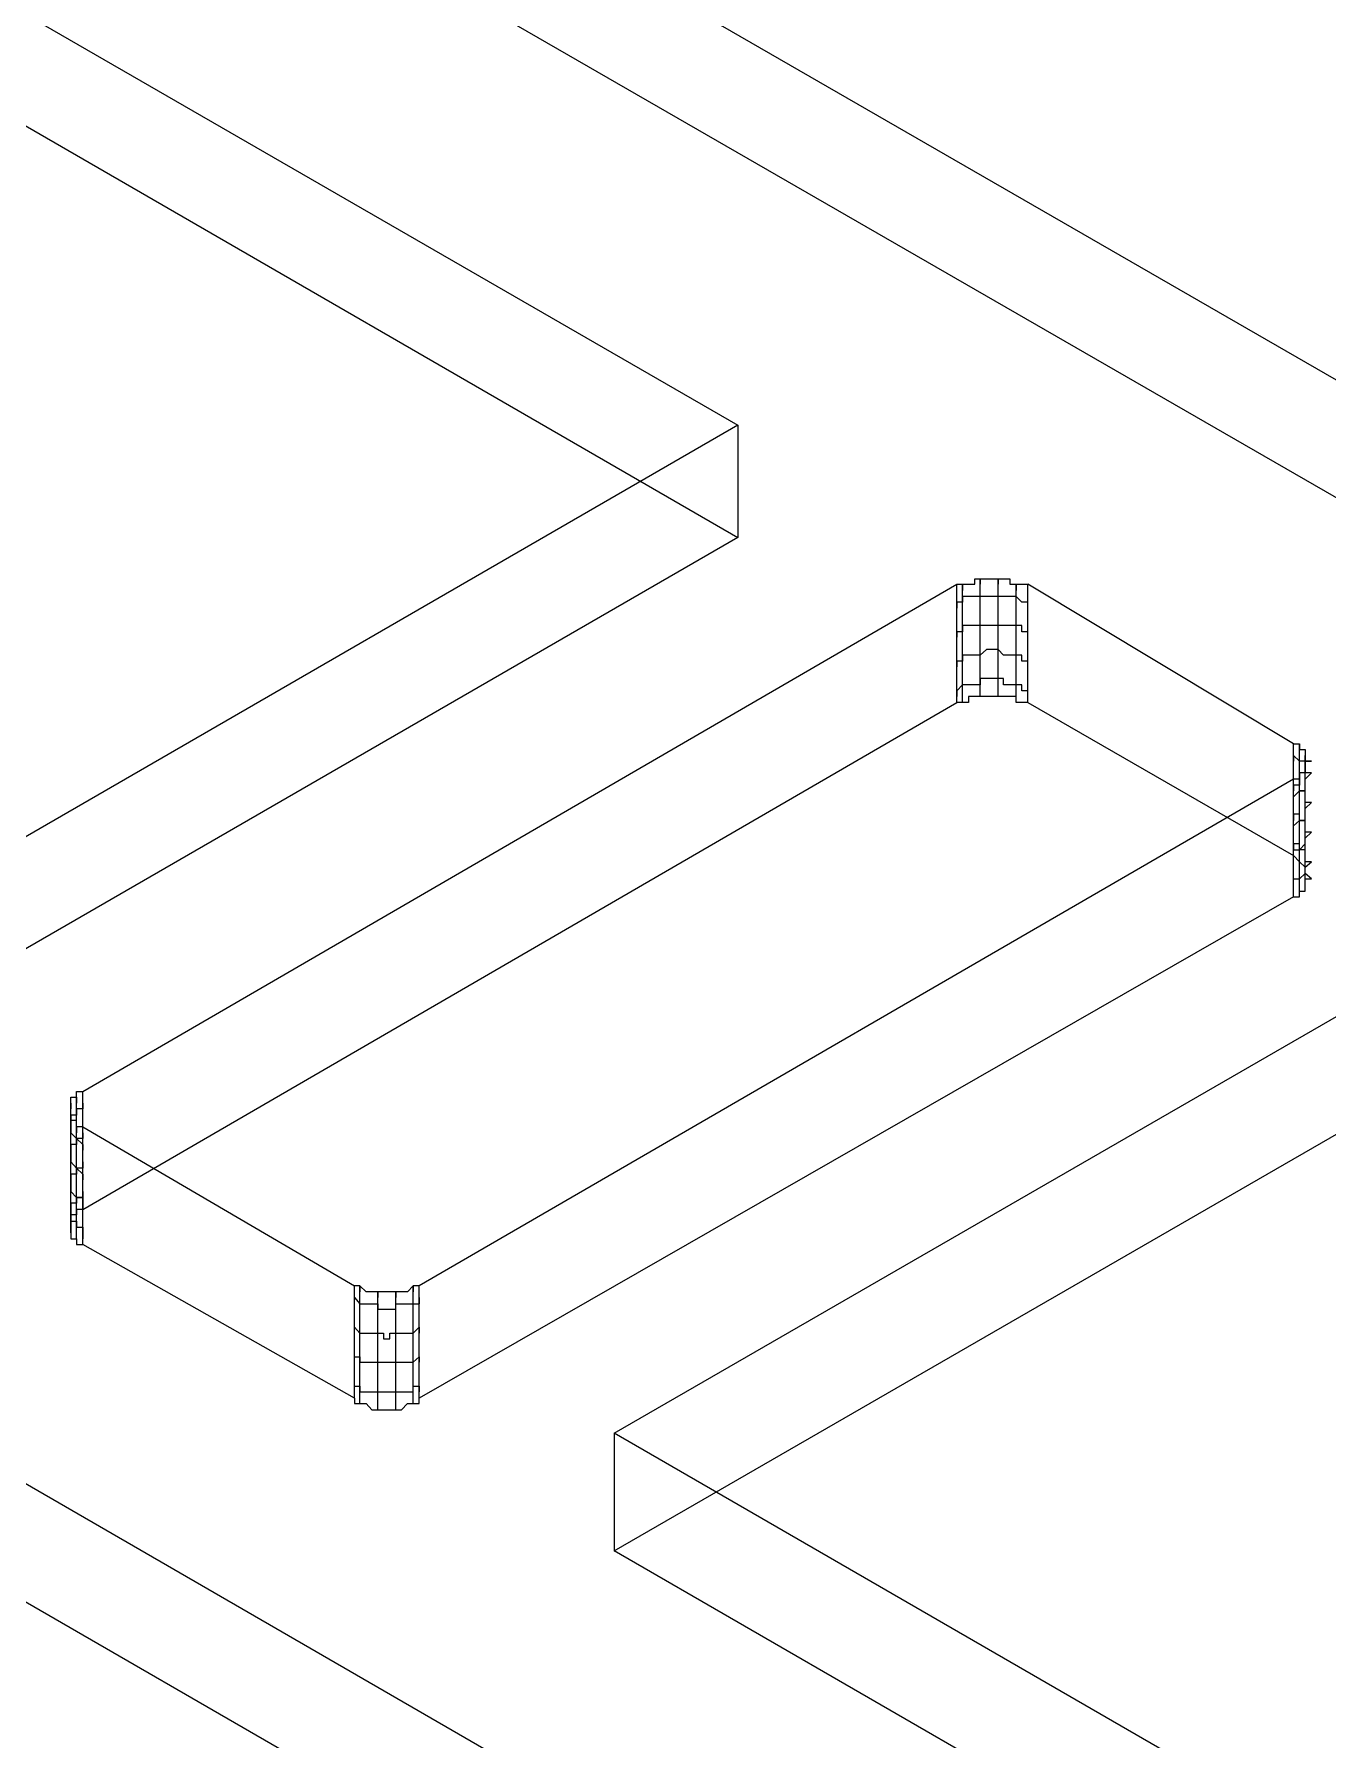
# Model space of a CAD drawing. Header units: millimetres. Extents: x 0 to 2112, y 8 to 1252.
# Drawn here: x 1543.7 to 1601.5, y 250.7 to 326.9 of the extents above; entities that cross this region are included whole.
import ezdxf

# ---------------------------------------------------------------- set-up
doc = ezdxf.new("R2010")
doc.units = ezdxf.units.MM
doc.layers.get('0').update_dxf_attribs({"linetype": 'CONTINUOUS'})

msp = doc.modelspace()

# ---------------------------------------------------------------- linework, layer by layer
at = {"color": 9}
for p, q in [((1604.49, 309.962), (1562.5, 334.18)), ((1604.49, 309.962), (1562.5, 334.18)), ((1533.21, 333.656), (1575.17, 309.438)), ((1533.21, 333.656), (1575.17, 309.438)), ((1533.21, 328.669), (1575.17, 304.424)), ((1533.21, 328.669), (1575.17, 304.424)), ((1604.49, 304.699), (1562.5, 328.917)), ((1604.49, 304.699), (1562.5, 328.917)), ((1575.17, 309.438), (1533.21, 285.192)), ((1575.17, 309.438), (1533.21, 285.192)), ((1575.17, 309.438), (1575.17, 304.424)), ((1575.17, 309.438), (1575.17, 304.424)), ((1575.17, 304.424), (1533.21, 280.177)), ((1575.17, 304.424), (1533.21, 280.177)), ((1545.89, 279.655), (1584.95, 302.329)), ((1545.89, 279.655), (1584.95, 302.329)), ((1584.95, 302.329), (1585.2, 302.329)), ((1584.95, 297.04), (1584.95, 302.329)), ((1584.95, 297.04), (1584.95, 302.329)), ((1584.95, 302.329), (1585.2, 302.329)), ((1585.2, 302.329), (1585.2, 302.329)), ((1585.2, 302.329), (1585.2, 302.329)), ((1585.2, 302.329), (1585.48, 302.329)), ((1585.2, 297.04), (1585.2, 302.329)), ((1585.2, 302.329), (1585.2, 302.054)), ((1585.2, 302.329), (1585.2, 302.329)), ((1585.2, 302.329), (1585.2, 302.329)), ((1585.2, 302.329), (1585.48, 302.329)), ((1585.48, 302.329), (1585.48, 302.329)), ((1585.48, 302.329), (1585.75, 302.329)), ((1585.48, 302.329), (1585.48, 302.329)), ((1585.48, 302.329), (1585.75, 302.329)), ((1585.75, 302.329), (1585.75, 302.577)), ((1585.75, 302.577), (1586, 302.577)), ((1585.75, 302.329), (1585.75, 302.577)), ((1585.75, 302.577), (1586, 302.577)), ((1586, 302.577), (1586, 302.577)), ((1586, 302.577), (1586.28, 302.577)), ((1586, 297.314), (1586, 302.577)), ((1586, 302.577), (1586, 302.329)), ((1586, 302.577), (1586, 302.577)), ((1586, 302.577), (1586.28, 302.577)), ((1586.28, 302.577), (1586.28, 302.577)), ((1586.28, 302.577), (1586.52, 302.577)), ((1586.28, 302.577), (1586.28, 302.577)), ((1586.28, 302.577), (1586.52, 302.577)), ((1586.52, 302.577), (1586.52, 302.577)), ((1586.52, 302.577), (1586.8, 302.577)), ((1586.52, 302.577), (1586.52, 302.577)), ((1586.52, 302.577), (1586.8, 302.577)), ((1586.8, 302.577), (1586.8, 302.577)), ((1586.8, 302.577), (1587.04, 302.577)), ((1586.8, 297.314), (1586.8, 302.577)), ((1586.8, 302.577), (1586.8, 302.329)), ((1586.8, 302.577), (1586.8, 302.577)), ((1586.8, 302.577), (1587.04, 302.577)), ((1587.04, 302.577), (1587.04, 302.577)), ((1587.04, 302.577), (1587.04, 302.577)), ((1587.04, 302.577), (1587.32, 302.577)), ((1587.04, 302.577), (1587.04, 302.577)), ((1587.04, 302.577), (1587.04, 302.577)), ((1587.04, 302.577), (1587.32, 302.577)), ((1587.32, 302.577), (1587.32, 302.329)), ((1587.32, 302.577), (1587.32, 302.329)), ((1587.32, 302.329), (1587.6, 302.329)), ((1587.32, 302.329), (1587.6, 302.329)), ((1587.6, 302.329), (1587.6, 302.329)), ((1587.6, 302.329), (1587.85, 302.329)), ((1587.6, 297.04), (1587.6, 302.329)), ((1587.6, 302.329), (1587.6, 302.054)), ((1587.6, 302.329), (1587.6, 302.329)), ((1587.6, 302.329), (1587.85, 302.329)), ((1587.85, 302.329), (1587.85, 302.329)), ((1587.85, 302.329), (1588.12, 302.329)), ((1587.85, 302.329), (1587.85, 302.329)), ((1587.85, 302.329), (1588.12, 302.329)), ((1600, 295.194), (1588.12, 302.329)), ((1588.12, 297.04), (1588.12, 302.329)), ((1600, 295.194), (1588.12, 302.329)), ((1588.12, 297.04), (1588.12, 302.329)), ((1585.2, 301.53), (1584.95, 301.53)), ((1584.95, 301.53), (1584.95, 301.256)), ((1585.48, 301.778), (1585.2, 301.778)), ((1585.2, 301.778), (1585.2, 301.53)), ((1585.75, 301.778), (1585.48, 301.778)), ((1585.48, 301.778), (1585.48, 301.778)), ((1585.48, 301.778), (1585.48, 301.778)), ((1586, 301.778), (1585.75, 301.778)), ((1585.75, 301.778), (1585.75, 301.778)), ((1586.28, 301.778), (1586, 301.778)), ((1586, 301.778), (1586, 301.778)), ((1586.52, 301.778), (1586.28, 301.778)), ((1586.28, 301.778), (1586.28, 301.778)), ((1586.8, 301.778), (1586.52, 301.778)), ((1586.52, 301.778), (1586.52, 301.778)), ((1587.04, 301.778), (1586.8, 301.778)), ((1586.8, 301.778), (1586.8, 301.778)), ((1587.32, 301.778), (1587.04, 301.778)), ((1587.04, 301.778), (1587.04, 301.778)), ((1587.6, 301.778), (1587.32, 301.778)), ((1587.32, 301.778), (1587.32, 301.778)), ((1587.85, 301.53), (1587.6, 301.778)), ((1587.6, 301.778), (1587.6, 301.778)), ((1587.6, 301.778), (1587.6, 301.778)), ((1588.12, 301.53), (1587.85, 301.53)), ((1587.85, 301.53), (1587.85, 301.53)), ((1585.48, 300.484), (1585.2, 300.484)), ((1585.2, 300.484), (1585.2, 300.208)), ((1585.75, 300.484), (1585.48, 300.484)), ((1585.48, 300.484), (1585.48, 300.484)), ((1585.48, 300.484), (1585.48, 300.484)), ((1586, 300.484), (1585.75, 300.484)), ((1585.75, 300.484), (1585.75, 300.484)), ((1586.28, 300.484), (1586, 300.484)), ((1586, 300.484), (1586, 300.484)), ((1586.52, 300.484), (1586.28, 300.484)), ((1586.28, 300.484), (1586.28, 300.484)), ((1586.8, 300.484), (1586.52, 300.484)), ((1586.52, 300.484), (1586.52, 300.484)), ((1587.04, 300.484), (1586.8, 300.484)), ((1586.8, 300.484), (1586.8, 300.484)), ((1587.32, 300.484), (1587.04, 300.484)), ((1587.04, 300.484), (1587.04, 300.484)), ((1587.6, 300.484), (1587.32, 300.484)), ((1587.32, 300.484), (1587.32, 300.484)), ((1587.85, 300.484), (1587.6, 300.484)), ((1587.6, 300.484), (1587.6, 300.484)), ((1587.6, 300.484), (1587.6, 300.484)), ((1587.85, 300.208), (1587.85, 300.484)), ((1585.2, 300.208), (1584.95, 300.208)), ((1584.95, 300.208), (1584.95, 299.96)), ((1588.12, 300.208), (1587.85, 300.208)), ((1585.2, 298.885), (1584.95, 298.885)), ((1584.95, 298.885), (1584.95, 298.637)), ((1585.48, 299.161), (1585.2, 299.161)), ((1585.2, 299.161), (1585.2, 298.885)), ((1585.75, 299.161), (1585.48, 299.161)), ((1585.48, 299.161), (1585.48, 299.161)), ((1585.48, 299.161), (1585.48, 299.161)), ((1586, 299.161), (1585.75, 299.161)), ((1585.75, 299.161), (1585.75, 299.161)), ((1586.28, 299.409), (1586, 299.161)), ((1586, 299.161), (1586, 299.161)), ((1586.52, 299.409), (1586.28, 299.409)), ((1586.28, 299.409), (1586.28, 299.409)), ((1586.8, 299.409), (1586.52, 299.409)), ((1586.52, 299.409), (1586.52, 299.409)), ((1587.04, 299.161), (1586.8, 299.409)), ((1586.8, 299.409), (1586.8, 299.409)), ((1587.32, 299.161), (1587.04, 299.161)), ((1587.04, 299.161), (1587.04, 299.161)), ((1587.6, 299.161), (1587.32, 299.161)), ((1587.32, 299.161), (1587.32, 299.161)), ((1587.85, 299.161), (1587.6, 299.161)), ((1587.6, 299.161), (1587.6, 299.161)), ((1587.6, 299.161), (1587.6, 299.161)), ((1587.85, 298.885), (1587.85, 299.161)), ((1588.12, 298.885), (1587.85, 298.885)), ((1586.28, 298.114), (1586, 298.114)), ((1586, 298.114), (1586, 297.838)), ((1586.52, 298.114), (1586.28, 298.114)), ((1586.28, 298.114), (1586.28, 298.114)), ((1586.8, 298.114), (1586.52, 298.114)), ((1586.52, 298.114), (1586.52, 298.114)), ((1587.04, 298.114), (1586.8, 298.114)), ((1586.8, 298.114), (1586.8, 298.114)), ((1587.04, 297.838), (1587.04, 298.114)), ((1585.2, 297.838), (1584.95, 297.562)), ((1584.95, 297.562), (1584.95, 297.314)), ((1585.48, 297.838), (1585.2, 297.838)), ((1585.2, 297.838), (1585.2, 297.838)), ((1585.75, 297.838), (1585.48, 297.838)), ((1585.48, 297.838), (1585.48, 297.838)), ((1585.48, 297.838), (1585.48, 297.838)), ((1585.75, 297.314), (1585.48, 297.314)), ((1585.48, 297.314), (1585.48, 297.314)), ((1585.48, 297.314), (1585.48, 297.04)), ((1585.75, 297.314), (1585.48, 297.314)), ((1585.48, 297.314), (1585.48, 297.314)), ((1585.48, 297.314), (1585.48, 297.04)), ((1586, 297.838), (1585.75, 297.838)), ((1585.75, 297.838), (1585.75, 297.838)), ((1586, 297.314), (1585.75, 297.314)), ((1585.75, 297.314), (1585.75, 297.314)), ((1586, 297.314), (1585.75, 297.314)), ((1585.75, 297.314), (1585.75, 297.314)), ((1586.28, 297.314), (1586, 297.314)), ((1586, 297.314), (1586, 297.314)), ((1586.28, 297.314), (1586, 297.314)), ((1586, 297.314), (1586, 297.314)), ((1586.52, 297.314), (1586.28, 297.314)), ((1586.28, 297.314), (1586.28, 297.314)), ((1586.52, 297.314), (1586.28, 297.314)), ((1586.28, 297.314), (1586.28, 297.314)), ((1586.8, 297.314), (1586.52, 297.314)), ((1586.52, 297.314), (1586.52, 297.314)), ((1586.8, 297.314), (1586.52, 297.314)), ((1586.52, 297.314), (1586.52, 297.314)), ((1587.04, 297.314), (1586.8, 297.314)), ((1586.8, 297.314), (1586.8, 297.314)), ((1587.04, 297.314), (1586.8, 297.314)), ((1586.8, 297.314), (1586.8, 297.314)), ((1587.32, 297.838), (1587.04, 297.838)), ((1587.32, 297.314), (1587.04, 297.314)), ((1587.04, 297.314), (1587.04, 297.314)), ((1587.32, 297.314), (1587.04, 297.314)), ((1587.04, 297.314), (1587.04, 297.314)), ((1587.6, 297.838), (1587.32, 297.838)), ((1587.32, 297.838), (1587.32, 297.838)), ((1587.6, 297.314), (1587.32, 297.314)), ((1587.32, 297.314), (1587.32, 297.314)), ((1587.6, 297.314), (1587.32, 297.314)), ((1587.32, 297.314), (1587.32, 297.314)), ((1587.85, 297.838), (1587.6, 297.838)), ((1587.6, 297.838), (1587.6, 297.838)), ((1587.6, 297.838), (1587.6, 297.838)), ((1587.6, 297.04), (1587.6, 297.314)), ((1587.6, 297.314), (1587.6, 297.314)), ((1587.6, 297.04), (1587.6, 297.314)), ((1587.6, 297.314), (1587.6, 297.314)), ((1587.85, 297.562), (1587.85, 297.838)), ((1588.12, 297.562), (1587.85, 297.562)), ((1545.89, 274.392), (1584.95, 297.04)), ((1545.89, 274.392), (1584.95, 297.04)), ((1585.2, 297.04), (1584.95, 297.04)), ((1585.2, 297.04), (1584.95, 297.04)), ((1585.48, 297.04), (1585.2, 297.04)), ((1585.2, 297.04), (1585.2, 297.04)), ((1585.48, 297.04), (1585.2, 297.04)), ((1585.2, 297.04), (1585.2, 297.04)), ((1587.85, 297.04), (1587.6, 297.04)), ((1587.85, 297.04), (1587.6, 297.04)), ((1588.12, 297.04), (1587.85, 297.04)), ((1587.85, 297.04), (1587.85, 297.04)), ((1588.12, 297.04), (1587.85, 297.04)), ((1587.85, 297.04), (1587.85, 297.04)), ((1588.12, 297.04), (1600, 290.207)), ((1588.12, 297.04), (1600, 290.207)), ((1600, 295.194), (1600, 295.194)), ((1600, 295.194), (1600.27, 295.194)), ((1600, 290.207), (1600, 295.194)), ((1600, 290.207), (1600, 295.194)), ((1600, 295.194), (1600, 295.194)), ((1600, 295.194), (1600.27, 295.194)), ((1600.27, 295.194), (1600.27, 295.194)), ((1600.27, 295.194), (1600.27, 294.945)), ((1600.27, 289.931), (1600.27, 295.194)), ((1600.27, 295.194), (1600.27, 294.945)), ((1600.27, 295.194), (1600.27, 295.194)), ((1600.27, 295.194), (1600.27, 294.945)), ((1600.27, 294.422), (1600, 294.67)), ((1600, 294.67), (1600, 294.422)), ((1600.27, 294.945), (1600.52, 294.945)), ((1600.27, 294.945), (1600.52, 294.945)), ((1600.52, 294.422), (1600.27, 294.422)), ((1600.27, 294.422), (1600.27, 294.422)), ((1600.27, 294.422), (1600.27, 294.422)), ((1600.27, 294.422), (1600.27, 294.422)), ((1600.52, 294.945), (1600.52, 294.945)), ((1600.52, 294.945), (1600.52, 294.945)), ((1600.52, 294.945), (1600.52, 294.67)), ((1600.52, 294.945), (1600.52, 294.945)), ((1600.52, 294.945), (1600.52, 294.945)), ((1600.52, 294.945), (1600.52, 294.67)), ((1600.52, 294.67), (1600.52, 294.67)), ((1600.52, 294.67), (1600.52, 294.67)), ((1600.52, 294.67), (1600.52, 294.422)), ((1600.52, 289.407), (1600.52, 294.67)), ((1600.52, 294.67), (1600.52, 294.422)), ((1600.52, 294.67), (1600.52, 294.67)), ((1600.52, 294.67), (1600.52, 294.67)), ((1600.52, 294.67), (1600.52, 294.422)), ((1600.52, 294.422), (1600.52, 294.422)), ((1600.52, 294.422), (1600.8, 294.422)), ((1600.8, 294.422), (1600.52, 294.422)), ((1600.52, 294.422), (1600.52, 294.146)), ((1600.52, 294.146), (1600.52, 294.422)), ((1600.52, 294.422), (1600.52, 294.422)), ((1600.52, 294.422), (1600.8, 294.422)), ((1600.8, 294.422), (1600.52, 294.422)), ((1600.52, 294.422), (1600.52, 294.146)), ((1600, 293.623), (1560.93, 270.976)), ((1600, 293.623), (1560.93, 270.976)), ((1600.27, 293.623), (1600, 293.623)), ((1600, 288.361), (1600, 293.623)), ((1600.27, 293.623), (1600, 293.623)), ((1600, 288.361), (1600, 293.623)), ((1600.52, 293.898), (1600.27, 293.898)), ((1600.27, 293.898), (1600.27, 293.623)), ((1600.52, 293.898), (1600.27, 293.898)), ((1600.27, 293.898), (1600.27, 293.623)), ((1600.27, 293.623), (1600.27, 293.623)), ((1600.27, 293.623), (1600.27, 293.623)), ((1600.27, 288.608), (1600.27, 293.623)), ((1600.27, 293.623), (1600.27, 293.347)), ((1600.27, 293.623), (1600.27, 293.623)), ((1600.27, 293.623), (1600.27, 293.623)), ((1600.52, 294.146), (1600.52, 294.146)), ((1600.52, 294.146), (1600.52, 294.146)), ((1600.52, 294.146), (1600.52, 293.898)), ((1600.52, 288.884), (1600.52, 294.146)), ((1600.52, 294.146), (1600.52, 293.898)), ((1600.52, 293.898), (1600.52, 294.146)), ((1600.52, 294.146), (1600.52, 294.146)), ((1600.52, 294.146), (1600.52, 294.146)), ((1600.52, 294.146), (1600.52, 294.146)), ((1600.52, 294.146), (1600.52, 294.146)), ((1600.52, 294.146), (1600.52, 293.898)), ((1600.52, 293.898), (1600.52, 293.898)), ((1600.52, 293.898), (1600.52, 293.898)), ((1600.52, 293.623), (1600.8, 293.898)), ((1600.8, 293.898), (1600.52, 293.898)), ((1600.52, 293.898), (1600.52, 293.898)), ((1600.52, 293.898), (1600.52, 293.898)), ((1600.52, 293.898), (1600.52, 293.898)), ((1600.52, 293.898), (1600.52, 293.898)), ((1600.52, 293.347), (1600.52, 293.623)), ((1600.52, 293.623), (1600.52, 293.623)), ((1600.52, 293.623), (1600.52, 293.623)), ((1600.27, 293.347), (1600, 293.347)), ((1600, 293.347), (1600, 293.099)), ((1600, 292.825), (1600.27, 293.099)), ((1600, 292.825), (1600, 292.825)), ((1600.27, 293.099), (1600.27, 293.347)), ((1600.52, 293.099), (1600.27, 293.099)), ((1600.27, 293.099), (1600.27, 293.099)), ((1600.27, 293.099), (1600.27, 293.099)), ((1600.27, 293.099), (1600.27, 293.099)), ((1600.27, 293.099), (1600.27, 293.099)), ((1600.27, 293.099), (1600.52, 293.099)), ((1600.52, 293.099), (1600.52, 293.347)), ((1600.52, 293.347), (1600.52, 293.347)), ((1600.52, 293.347), (1600.52, 293.347)), ((1600.52, 293.347), (1600.52, 293.347)), ((1600.52, 292.825), (1600.52, 293.099)), ((1600.52, 292.577), (1600.52, 292.825)), ((1600.52, 292.825), (1600.52, 292.825)), ((1600.52, 292.825), (1600.52, 292.825)), ((1600.27, 292.053), (1600, 292.053)), ((1600, 292.053), (1600, 291.778)), ((1600.27, 291.778), (1600.27, 292.053)), ((1600.52, 292.301), (1600.8, 292.577)), ((1600.8, 292.577), (1600.52, 292.577)), ((1600.52, 292.577), (1600.52, 292.577)), ((1600.52, 292.577), (1600.52, 292.577)), ((1600.52, 292.053), (1600.52, 292.301)), ((1600.52, 292.301), (1600.52, 292.301)), ((1600.52, 292.301), (1600.52, 292.301)), ((1600.52, 292.301), (1600.52, 292.301)), ((1600.52, 291.778), (1600.52, 292.053)), ((1600.52, 292.053), (1600.52, 292.053)), ((1600.52, 292.053), (1600.52, 292.053)), ((1600, 291.53), (1600.27, 291.778)), ((1600, 291.53), (1600, 291.53)), ((1600.52, 291.778), (1600.27, 291.778)), ((1600.27, 291.778), (1600.27, 291.778)), ((1600.27, 291.778), (1600.27, 291.778)), ((1600.27, 291.778), (1600.27, 291.778)), ((1600.27, 291.778), (1600.27, 291.778)), ((1600.27, 291.778), (1600.52, 291.778)), ((1600.52, 291.53), (1600.52, 291.778)), ((1600.52, 291.254), (1600.52, 291.53)), ((1600.52, 291.53), (1600.52, 291.53)), ((1600.52, 291.53), (1600.52, 291.53)), ((1600.52, 291.53), (1600.52, 291.53)), ((1600.52, 290.978), (1600.8, 291.254)), ((1600.8, 291.254), (1600.52, 291.254)), ((1600.52, 291.254), (1600.52, 291.254)), ((1600.27, 290.73), (1600, 290.73)), ((1600, 290.73), (1600, 290.455)), ((1600, 290.207), (1600, 290.455)), ((1600, 290.455), (1600.27, 290.455)), ((1600.27, 290.455), (1600.27, 290.73)), ((1600.27, 290.455), (1600.52, 290.73)), ((1600.52, 290.455), (1600.27, 290.455)), ((1600.27, 290.455), (1600.27, 290.455)), ((1600.27, 290.455), (1600.27, 290.455)), ((1600.27, 290.455), (1600.27, 290.455)), ((1600.27, 290.455), (1600.27, 290.455)), ((1600.52, 290.73), (1600.52, 290.978)), ((1600.52, 290.978), (1600.52, 290.978)), ((1600.52, 290.978), (1600.52, 290.978)), ((1600.52, 290.978), (1600.52, 290.978)), ((1600.52, 290.73), (1600.52, 290.73)), ((1600.52, 290.73), (1600.52, 290.73)), ((1600.52, 290.73), (1600.52, 290.73)), ((1600.52, 290.207), (1600.52, 290.455)), ((1600.27, 289.931), (1600, 290.207)), ((1600.27, 289.931), (1600, 290.207)), ((1600.52, 289.683), (1600.27, 289.931)), ((1600.27, 289.931), (1600.27, 289.931)), ((1600.27, 289.931), (1600.27, 289.931)), ((1600.27, 289.931), (1600.27, 289.931)), ((1600.52, 289.683), (1600.27, 289.931)), ((1600.27, 289.931), (1600.27, 289.931)), ((1600.27, 289.931), (1600.27, 289.931)), ((1600.27, 289.931), (1600.27, 289.931)), ((1600.52, 289.931), (1600.52, 290.207)), ((1600.52, 290.207), (1600.52, 290.207)), ((1600.52, 290.207), (1600.52, 290.207)), ((1600.52, 290.207), (1600.52, 290.207)), ((1600.52, 289.683), (1600.8, 289.931)), ((1600.8, 289.931), (1600.52, 289.931)), ((1600.52, 289.931), (1600.52, 289.931)), ((1600.52, 289.407), (1600.52, 289.683)), ((1600.52, 289.683), (1600.52, 289.683)), ((1600.52, 289.683), (1600.52, 289.683)), ((1600.52, 289.407), (1600.52, 289.683)), ((1600.52, 289.683), (1600.52, 289.683)), ((1600.52, 289.683), (1600.52, 289.683)), ((1600.52, 289.683), (1600.52, 289.683)), ((1600.52, 289.407), (1600.52, 289.683)), ((1600.52, 289.683), (1600.52, 289.683)), ((1600.52, 289.683), (1600.52, 289.683)), ((1600, 288.884), (1600, 289.159)), ((1600, 289.159), (1600.27, 289.159)), ((1600.27, 289.159), (1600.52, 289.407)), ((1600.27, 289.159), (1600.27, 289.159)), ((1600.27, 289.159), (1600.27, 289.159)), ((1600.8, 289.159), (1600.52, 289.407)), ((1600.52, 289.407), (1600.52, 289.407)), ((1600.52, 289.407), (1600.52, 289.407)), ((1600.52, 289.407), (1600.52, 289.407)), ((1600.52, 289.407), (1600.52, 289.407)), ((1600.52, 289.407), (1600.52, 289.407)), ((1600.52, 289.407), (1600.52, 289.407)), ((1600.8, 289.159), (1600.52, 289.407)), ((1600.52, 289.407), (1600.52, 289.407)), ((1600.52, 289.407), (1600.52, 289.407)), ((1600.52, 289.407), (1600.52, 289.407)), ((1600.52, 288.884), (1600.52, 289.159)), ((1600.52, 289.159), (1600.52, 289.159)), ((1600.52, 289.159), (1600.8, 289.159)), ((1600.52, 288.884), (1600.52, 289.159)), ((1600.52, 289.159), (1600.52, 289.159)), ((1600.52, 289.159), (1600.8, 289.159)), ((1600, 288.361), (1560.93, 265.961)), ((1600, 288.361), (1560.93, 265.961)), ((1569.64, 264.39), (1611.62, 288.608)), ((1569.64, 264.39), (1611.62, 288.608)), ((1600, 288.361), (1600, 288.361)), ((1600, 288.361), (1600.27, 288.361)), ((1600, 288.361), (1600, 288.361)), ((1600, 288.361), (1600.27, 288.361)), ((1600.27, 288.361), (1600.27, 288.608)), ((1600.27, 288.608), (1600.27, 288.608)), ((1600.27, 288.608), (1600.52, 288.608)), ((1600.27, 288.361), (1600.27, 288.608)), ((1600.27, 288.608), (1600.27, 288.608)), ((1600.27, 288.608), (1600.52, 288.608)), ((1600.52, 288.608), (1600.52, 288.884)), ((1600.52, 288.884), (1600.52, 288.884)), ((1600.52, 288.884), (1600.52, 288.884)), ((1600.52, 288.884), (1600.52, 288.884)), ((1600.52, 288.608), (1600.52, 288.884)), ((1600.52, 288.884), (1600.52, 288.884)), ((1600.52, 288.884), (1600.52, 288.884)), ((1600.52, 288.884), (1600.52, 288.884)), ((1600.52, 288.608), (1600.52, 288.608)), ((1600.52, 288.608), (1600.52, 288.608)), ((1569.64, 259.128), (1611.62, 283.347)), ((1569.64, 259.128), (1611.62, 283.347)), ((1545.36, 279.131), (1545.36, 279.407)), ((1545.36, 279.407), (1545.61, 279.407)), ((1545.36, 279.131), (1545.36, 279.407)), ((1545.36, 279.407), (1545.61, 279.407)), ((1545.36, 278.883), (1545.36, 279.131)), ((1545.36, 279.131), (1545.36, 279.131)), ((1545.36, 279.131), (1545.36, 279.131)), ((1545.36, 273.868), (1545.36, 279.131)), ((1545.36, 279.131), (1545.36, 278.883)), ((1545.36, 278.883), (1545.36, 279.131)), ((1545.36, 279.131), (1545.36, 279.131)), ((1545.36, 279.131), (1545.36, 279.131)), ((1545.61, 279.407), (1545.61, 279.655)), ((1545.61, 279.655), (1545.89, 279.655)), ((1545.61, 279.407), (1545.61, 279.655)), ((1545.61, 279.655), (1545.89, 279.655)), ((1545.61, 279.407), (1545.61, 279.407)), ((1545.61, 279.407), (1545.61, 279.407)), ((1545.61, 274.392), (1545.61, 279.407)), ((1545.61, 279.407), (1545.61, 279.131)), ((1545.61, 279.407), (1545.61, 279.407)), ((1545.61, 279.407), (1545.61, 279.407)), ((1545.89, 279.655), (1545.89, 279.655)), ((1545.89, 274.392), (1545.89, 279.655)), ((1545.89, 279.655), (1545.89, 279.655)), ((1545.89, 274.392), (1545.89, 279.655)), ((1545.89, 279.131), (1545.89, 278.883)), ((1545.36, 278.608), (1545.36, 278.883)), ((1545.36, 278.883), (1545.36, 278.883)), ((1545.36, 278.883), (1545.36, 278.883)), ((1545.36, 278.883), (1545.36, 278.883)), ((1545.36, 278.608), (1545.36, 278.883)), ((1545.36, 278.883), (1545.36, 278.883)), ((1545.36, 278.883), (1545.36, 278.883)), ((1545.36, 278.883), (1545.36, 278.883)), ((1545.36, 278.36), (1545.36, 278.608)), ((1545.36, 278.608), (1545.36, 278.608)), ((1545.36, 278.608), (1545.36, 278.608)), ((1545.36, 273.345), (1545.36, 278.608)), ((1545.36, 278.608), (1545.36, 278.36)), ((1545.61, 278.608), (1545.36, 278.608)), ((1545.36, 278.608), (1545.36, 278.608)), ((1545.36, 278.608), (1545.36, 278.36)), ((1545.36, 278.36), (1545.36, 278.608)), ((1545.36, 278.608), (1545.36, 278.608)), ((1545.36, 278.608), (1545.36, 278.608)), ((1545.61, 278.36), (1545.36, 278.36)), ((1545.36, 278.36), (1545.36, 278.36)), ((1545.36, 278.36), (1545.36, 278.36)), ((1545.36, 278.36), (1545.36, 278.36)), ((1545.36, 278.36), (1545.36, 278.36)), ((1545.36, 278.36), (1545.36, 278.084)), ((1545.61, 278.36), (1545.36, 278.36)), ((1545.36, 278.36), (1545.36, 278.36)), ((1545.89, 278.883), (1545.61, 278.883)), ((1545.61, 278.883), (1545.61, 278.883)), ((1545.61, 278.883), (1545.61, 278.608)), ((1545.61, 278.608), (1545.61, 278.608)), ((1545.61, 278.084), (1545.61, 278.36)), ((1545.61, 278.36), (1545.61, 278.36)), ((1545.61, 278.084), (1545.61, 278.36)), ((1545.61, 278.36), (1545.61, 278.36)), ((1545.89, 278.883), (1545.89, 278.883)), ((1545.36, 278.084), (1545.36, 278.084)), ((1545.36, 278.084), (1545.36, 278.084)), ((1545.36, 278.084), (1545.36, 277.808)), ((1545.36, 277.808), (1545.36, 277.808)), ((1545.36, 277.808), (1545.36, 277.808)), ((1545.36, 277.808), (1545.36, 277.808)), ((1545.36, 277.808), (1545.61, 277.56)), ((1545.89, 278.084), (1545.61, 278.084)), ((1545.61, 278.084), (1545.61, 278.084)), ((1545.61, 273.069), (1545.61, 278.084)), ((1545.61, 278.084), (1545.61, 277.808)), ((1545.89, 278.084), (1545.61, 278.084)), ((1545.61, 278.084), (1545.61, 278.084)), ((1545.89, 277.56), (1545.61, 277.56)), ((1545.61, 277.56), (1545.61, 277.56)), ((1545.61, 277.56), (1545.61, 277.56)), ((1545.61, 277.56), (1545.61, 277.285)), ((1545.61, 277.56), (1545.61, 277.56)), ((1545.61, 277.56), (1545.61, 277.56)), ((1545.61, 277.56), (1545.61, 277.56)), ((1545.61, 277.56), (1545.89, 277.285)), ((1545.89, 278.084), (1545.89, 278.084)), ((1545.89, 278.084), (1545.89, 278.084)), ((1545.89, 278.084), (1558.04, 270.976)), ((1545.89, 272.821), (1545.89, 278.084)), ((1545.89, 278.084), (1558.04, 270.976)), ((1545.89, 272.821), (1545.89, 278.084)), ((1545.89, 278.084), (1545.89, 278.084)), ((1545.89, 278.084), (1545.89, 278.084)), ((1545.89, 277.808), (1545.89, 277.808)), ((1545.89, 277.808), (1545.89, 277.56)), ((1545.61, 277.285), (1545.36, 277.285)), ((1545.36, 277.285), (1545.36, 277.285)), ((1545.36, 277.285), (1545.36, 277.037)), ((1545.36, 277.037), (1545.36, 277.037)), ((1545.36, 277.037), (1545.36, 277.037)), ((1545.36, 277.037), (1545.36, 277.037)), ((1545.36, 277.037), (1545.36, 276.761)), ((1545.36, 276.761), (1545.36, 276.761)), ((1545.36, 276.761), (1545.36, 276.761)), ((1545.36, 276.761), (1545.36, 276.513)), ((1545.89, 277.285), (1545.89, 277.285)), ((1545.89, 277.285), (1545.89, 277.037)), ((1545.36, 276.513), (1545.36, 276.513)), ((1545.36, 276.513), (1545.36, 276.513)), ((1545.36, 276.513), (1545.36, 276.513)), ((1545.36, 276.513), (1545.61, 276.237)), ((1545.61, 275.962), (1545.36, 275.962)), ((1545.36, 275.962), (1545.36, 275.962)), ((1545.36, 275.962), (1545.36, 275.962)), ((1545.36, 275.962), (1545.36, 275.714)), ((1545.89, 276.237), (1545.61, 276.237)), ((1545.61, 276.237), (1545.61, 276.237)), ((1545.61, 276.237), (1545.61, 276.237)), ((1545.61, 276.237), (1545.61, 275.962)), ((1545.61, 276.237), (1545.61, 276.237)), ((1545.61, 276.237), (1545.61, 276.237)), ((1545.61, 276.237), (1545.61, 276.237)), ((1545.61, 276.237), (1545.89, 275.962)), ((1545.89, 276.513), (1545.89, 276.513)), ((1545.89, 276.513), (1545.89, 276.237)), ((1545.89, 275.962), (1545.89, 275.962)), ((1545.89, 275.962), (1545.89, 275.714)), ((1545.36, 275.714), (1545.36, 275.714)), ((1545.36, 275.714), (1545.36, 275.714)), ((1545.36, 275.714), (1545.36, 275.439)), ((1545.36, 275.439), (1545.36, 275.439)), ((1545.36, 275.439), (1545.36, 275.439)), ((1545.36, 275.439), (1545.36, 275.439)), ((1545.36, 275.439), (1545.36, 275.191)), ((1545.36, 275.191), (1545.36, 275.191)), ((1545.36, 275.191), (1545.36, 275.191)), ((1545.36, 275.191), (1545.61, 274.916)), ((1545.61, 274.668), (1545.36, 274.668)), ((1545.36, 274.668), (1545.36, 274.668)), ((1545.36, 274.668), (1545.36, 274.668)), ((1545.36, 274.668), (1545.36, 274.392)), ((1545.89, 274.916), (1545.61, 274.916)), ((1545.61, 274.916), (1545.61, 274.916)), ((1545.61, 274.916), (1545.61, 274.916)), ((1545.61, 274.916), (1545.61, 274.668)), ((1545.61, 274.916), (1545.61, 274.916)), ((1545.61, 274.916), (1545.61, 274.916)), ((1545.61, 274.916), (1545.61, 274.916)), ((1545.61, 274.916), (1545.89, 274.916)), ((1545.89, 275.191), (1545.89, 275.191)), ((1545.89, 275.191), (1545.89, 274.916)), ((1545.89, 274.916), (1545.89, 274.668)), ((1545.89, 274.668), (1545.89, 274.392)), ((1545.36, 274.392), (1545.36, 274.392)), ((1545.36, 274.392), (1545.36, 274.392)), ((1545.36, 274.392), (1545.36, 274.144)), ((1545.61, 274.144), (1545.36, 274.144)), ((1545.36, 274.144), (1545.36, 273.868)), ((1545.36, 274.144), (1545.36, 274.144)), ((1545.36, 274.144), (1545.36, 274.144)), ((1545.36, 274.144), (1545.36, 274.144)), ((1545.36, 274.144), (1545.36, 273.868)), ((1545.61, 274.144), (1545.36, 274.144)), ((1545.36, 274.144), (1545.36, 273.868)), ((1545.36, 273.868), (1545.36, 273.868)), ((1545.36, 273.868), (1545.36, 273.868)), ((1545.36, 273.868), (1545.36, 273.868)), ((1545.36, 273.868), (1545.36, 273.593)), ((1545.36, 273.868), (1545.36, 273.868)), ((1545.36, 273.868), (1545.36, 273.868)), ((1545.36, 273.868), (1545.61, 273.868)), ((1545.36, 273.868), (1545.36, 273.868)), ((1545.36, 273.868), (1545.36, 273.868)), ((1545.36, 273.868), (1545.36, 273.868)), ((1545.36, 273.868), (1545.36, 273.593)), ((1545.89, 274.392), (1545.61, 274.392)), ((1545.61, 274.392), (1545.61, 274.144)), ((1545.89, 274.392), (1545.61, 274.392)), ((1545.61, 274.392), (1545.61, 274.144)), ((1545.61, 274.144), (1545.61, 274.144)), ((1545.61, 274.144), (1545.61, 274.144)), ((1545.61, 274.144), (1545.61, 274.144)), ((1545.61, 274.144), (1545.61, 274.144)), ((1545.61, 273.868), (1545.61, 273.593)), ((1545.89, 274.392), (1545.89, 274.392)), ((1545.89, 274.392), (1545.89, 274.392)), ((1545.89, 274.392), (1545.89, 274.392)), ((1545.89, 274.392), (1545.89, 274.392)), ((1545.36, 273.593), (1545.36, 273.593)), ((1545.36, 273.593), (1545.36, 273.593)), ((1545.36, 273.593), (1545.36, 273.345)), ((1545.36, 273.593), (1545.36, 273.593)), ((1545.36, 273.593), (1545.36, 273.593)), ((1545.36, 273.593), (1545.36, 273.345)), ((1545.36, 273.345), (1545.36, 273.345)), ((1545.36, 273.345), (1545.36, 273.345)), ((1545.36, 273.345), (1545.36, 273.345)), ((1545.36, 273.345), (1545.36, 273.069)), ((1545.36, 273.345), (1545.36, 273.345)), ((1545.36, 273.345), (1545.36, 273.345)), ((1545.36, 273.345), (1545.36, 273.345)), ((1545.36, 273.345), (1545.36, 273.069)), ((1545.36, 273.069), (1545.61, 273.069)), ((1545.36, 273.069), (1545.61, 273.069)), ((1545.61, 273.593), (1545.61, 273.593)), ((1545.61, 273.593), (1545.61, 273.593)), ((1545.61, 273.593), (1545.89, 273.593)), ((1545.61, 273.069), (1545.61, 273.069)), ((1545.61, 273.069), (1545.61, 273.069)), ((1545.61, 273.069), (1545.61, 272.821)), ((1545.61, 273.069), (1545.61, 273.069)), ((1545.61, 273.069), (1545.61, 273.069)), ((1545.61, 273.069), (1545.61, 272.821)), ((1545.89, 273.593), (1545.89, 273.345)), ((1545.89, 273.345), (1545.89, 273.069)), ((1545.61, 272.821), (1545.89, 272.821)), ((1545.61, 272.821), (1545.89, 272.821)), ((1558.04, 265.961), (1545.89, 272.821)), ((1545.89, 272.821), (1545.89, 272.821)), ((1558.04, 265.961), (1545.89, 272.821)), ((1545.89, 272.821), (1545.89, 272.821)), ((1558.28, 270.976), (1558.04, 270.976)), ((1558.04, 270.976), (1558.04, 270.976)), ((1558.04, 265.961), (1558.04, 270.976)), ((1558.28, 270.976), (1558.04, 270.976)), ((1558.04, 270.976), (1558.04, 270.976)), ((1558.04, 265.961), (1558.04, 270.976)), ((1558.56, 270.701), (1558.28, 270.976)), ((1558.28, 270.976), (1558.28, 270.976)), ((1558.28, 265.713), (1558.28, 270.976)), ((1558.28, 270.976), (1558.28, 270.701)), ((1558.56, 270.701), (1558.28, 270.976)), ((1558.28, 270.976), (1558.28, 270.976)), ((1558.81, 270.701), (1558.56, 270.701)), ((1558.56, 270.701), (1558.56, 270.701)), ((1558.56, 270.701), (1558.56, 270.701)), ((1558.81, 270.701), (1558.56, 270.701)), ((1558.56, 270.701), (1558.56, 270.701)), ((1558.56, 270.701), (1558.56, 270.701)), ((1559.08, 270.701), (1558.81, 270.701)), ((1558.81, 270.701), (1558.81, 270.701)), ((1559.08, 270.701), (1558.81, 270.701)), ((1558.81, 270.701), (1558.81, 270.701)), ((1559.33, 270.701), (1559.08, 270.701)), ((1559.08, 270.701), (1559.08, 270.701)), ((1559.08, 265.438), (1559.08, 270.701)), ((1559.08, 270.701), (1559.08, 270.453)), ((1559.33, 270.701), (1559.08, 270.701)), ((1559.08, 270.701), (1559.08, 270.701)), ((1559.61, 270.701), (1559.33, 270.701)), ((1559.33, 270.701), (1559.33, 270.701)), ((1559.61, 270.701), (1559.33, 270.701)), ((1559.33, 270.701), (1559.33, 270.701)), ((1559.88, 270.701), (1559.61, 270.701)), ((1559.61, 270.701), (1559.61, 270.701)), ((1559.88, 270.701), (1559.61, 270.701)), ((1559.61, 270.701), (1559.61, 270.701)), ((1560.13, 270.701), (1559.88, 270.701)), ((1559.88, 270.701), (1559.88, 270.701)), ((1559.88, 265.438), (1559.88, 270.701)), ((1559.88, 270.701), (1559.88, 270.453)), ((1560.13, 270.701), (1559.88, 270.701)), ((1559.88, 270.701), (1559.88, 270.701)), ((1560.41, 270.701), (1560.13, 270.701)), ((1560.13, 270.701), (1560.13, 270.701)), ((1560.41, 270.701), (1560.13, 270.701)), ((1560.13, 270.701), (1560.13, 270.701)), ((1560.65, 270.976), (1560.41, 270.701)), ((1560.65, 270.976), (1560.41, 270.701)), ((1560.41, 270.701), (1560.41, 270.701)), ((1560.41, 270.701), (1560.41, 270.701)), ((1560.93, 270.976), (1560.65, 270.976)), ((1560.65, 270.976), (1560.65, 270.976)), ((1560.65, 270.976), (1560.65, 270.976)), ((1560.65, 265.713), (1560.65, 270.976)), ((1560.65, 270.976), (1560.65, 270.701)), ((1560.93, 270.976), (1560.65, 270.976)), ((1560.65, 270.976), (1560.65, 270.976)), ((1560.65, 270.976), (1560.65, 270.976)), ((1560.93, 270.976), (1560.93, 270.976)), ((1560.93, 265.961), (1560.93, 270.976)), ((1560.93, 265.961), (1560.93, 270.976)), ((1560.93, 270.976), (1560.93, 270.976)), ((1558.04, 270.453), (1558.04, 270.453)), ((1558.04, 270.453), (1558.28, 270.177)), ((1558.28, 270.177), (1558.28, 270.177)), ((1558.28, 270.177), (1558.28, 270.177)), ((1558.28, 270.177), (1558.56, 270.177)), ((1558.56, 270.177), (1558.56, 270.177)), ((1558.56, 270.177), (1558.81, 270.177)), ((1558.81, 270.177), (1558.81, 270.177)), ((1558.81, 270.177), (1559.08, 270.177)), ((1559.08, 270.177), (1559.08, 269.929)), ((1559.08, 269.929), (1559.33, 269.929)), ((1559.33, 269.929), (1559.33, 269.929)), ((1559.33, 269.929), (1559.61, 269.929)), ((1559.61, 269.929), (1559.61, 269.929)), ((1559.61, 269.929), (1559.88, 269.929)), ((1559.88, 269.929), (1559.88, 270.177)), ((1559.88, 270.177), (1560.13, 270.177)), ((1560.13, 270.177), (1560.13, 270.177)), ((1560.13, 270.177), (1560.41, 270.177)), ((1560.41, 270.177), (1560.41, 270.177)), ((1560.41, 270.177), (1560.41, 270.177)), ((1560.41, 270.177), (1560.65, 270.177)), ((1560.65, 270.177), (1560.65, 270.177)), ((1560.65, 270.177), (1560.93, 270.177)), ((1560.93, 270.177), (1560.93, 270.453)), ((1560.93, 270.453), (1560.93, 270.177)), ((1558.04, 269.13), (1558.04, 269.13)), ((1558.04, 269.13), (1558.28, 268.854)), ((1560.65, 268.854), (1560.93, 269.13)), ((1560.93, 269.13), (1560.93, 269.13)), ((1560.93, 269.13), (1560.93, 268.854)), ((1558.28, 268.854), (1558.28, 268.854)), ((1558.28, 268.854), (1558.28, 268.854)), ((1558.28, 268.854), (1558.56, 268.854)), ((1558.56, 268.854), (1558.56, 268.854)), ((1558.56, 268.854), (1558.81, 268.854)), ((1558.81, 268.854), (1558.81, 268.854)), ((1558.81, 268.854), (1559.08, 268.854)), ((1559.08, 268.854), (1559.08, 268.854)), ((1559.08, 268.854), (1559.33, 268.854)), ((1559.33, 268.854), (1559.33, 268.606)), ((1559.33, 268.606), (1559.61, 268.606)), ((1559.61, 268.606), (1559.61, 268.854)), ((1559.61, 268.854), (1559.88, 268.854)), ((1559.88, 268.854), (1559.88, 268.854)), ((1559.88, 268.854), (1560.13, 268.854)), ((1560.13, 268.854), (1560.13, 268.854)), ((1560.13, 268.854), (1560.41, 268.854)), ((1560.41, 268.854), (1560.41, 268.854)), ((1560.41, 268.854), (1560.41, 268.854)), ((1560.41, 268.854), (1560.65, 268.854)), ((1560.65, 268.854), (1560.65, 268.854)), ((1558.04, 267.807), (1558.04, 267.807)), ((1558.04, 267.807), (1558.28, 267.807)), ((1558.28, 267.807), (1558.28, 267.559)), ((1560.65, 267.559), (1560.93, 267.807)), ((1560.93, 267.807), (1560.93, 267.807)), ((1560.93, 267.807), (1560.93, 267.559)), ((1558.28, 267.559), (1558.28, 267.559)), ((1558.28, 267.559), (1558.56, 267.559)), ((1558.56, 267.559), (1558.56, 267.559)), ((1558.56, 267.559), (1558.81, 267.559)), ((1558.81, 267.559), (1558.81, 267.559)), ((1558.81, 267.559), (1559.08, 267.559)), ((1559.08, 267.559), (1559.08, 267.559)), ((1559.08, 267.559), (1559.33, 267.559)), ((1559.33, 267.559), (1559.33, 267.559)), ((1559.33, 267.559), (1559.61, 267.559)), ((1559.61, 267.559), (1559.61, 267.559)), ((1559.61, 267.559), (1559.88, 267.559)), ((1559.88, 267.559), (1559.88, 267.559)), ((1559.88, 267.559), (1560.13, 267.559)), ((1560.13, 267.559), (1560.13, 267.559)), ((1560.13, 267.559), (1560.41, 267.559)), ((1560.41, 267.559), (1560.41, 267.559)), ((1560.41, 267.559), (1560.41, 267.559)), ((1560.41, 267.559), (1560.65, 267.559)), ((1560.65, 267.559), (1560.65, 267.559)), ((1558.04, 266.485), (1558.04, 266.485)), ((1558.04, 266.485), (1558.28, 266.485)), ((1558.28, 266.485), (1558.28, 266.237)), ((1558.28, 266.237), (1558.28, 266.237)), ((1558.28, 266.237), (1558.56, 266.237)), ((1558.56, 266.237), (1558.56, 266.237)), ((1558.56, 266.237), (1558.81, 266.237)), ((1558.81, 266.237), (1558.81, 266.237)), ((1558.81, 266.237), (1559.08, 266.237)), ((1559.08, 266.237), (1559.08, 266.237)), ((1559.08, 266.237), (1559.33, 266.237)), ((1559.33, 266.237), (1559.33, 266.237)), ((1559.33, 266.237), (1559.61, 266.237)), ((1559.61, 266.237), (1559.61, 266.237)), ((1559.61, 266.237), (1559.88, 266.237)), ((1559.88, 266.237), (1559.88, 266.237)), ((1559.88, 266.237), (1560.13, 266.237)), ((1560.13, 266.237), (1560.13, 266.237)), ((1560.13, 266.237), (1560.41, 266.237)), ((1560.41, 266.237), (1560.41, 266.237)), ((1560.41, 266.237), (1560.41, 266.237)), ((1560.41, 266.237), (1560.65, 266.237)), ((1560.65, 266.237), (1560.65, 266.485)), ((1560.65, 266.485), (1560.93, 266.485)), ((1560.93, 266.485), (1560.93, 266.485)), ((1560.93, 266.485), (1560.93, 266.237)), ((1558.04, 265.961), (1558.04, 265.713)), ((1558.04, 265.961), (1558.04, 265.713)), ((1558.04, 265.713), (1558.28, 265.713)), ((1558.04, 265.713), (1558.28, 265.713)), ((1558.28, 265.713), (1558.28, 265.713)), ((1558.28, 265.713), (1558.28, 265.713)), ((1558.28, 265.713), (1558.56, 265.713)), ((1558.28, 265.713), (1558.28, 265.713)), ((1558.28, 265.713), (1558.28, 265.713)), ((1558.28, 265.713), (1558.56, 265.713)), ((1558.56, 265.713), (1558.56, 265.713)), ((1558.56, 265.713), (1558.81, 265.438)), ((1558.56, 265.713), (1558.56, 265.713)), ((1558.56, 265.713), (1558.81, 265.438)), ((1558.81, 265.438), (1558.81, 265.438)), ((1558.81, 265.438), (1559.08, 265.438)), ((1558.81, 265.438), (1558.81, 265.438)), ((1558.81, 265.438), (1559.08, 265.438)), ((1559.08, 265.438), (1559.08, 265.438)), ((1559.08, 265.438), (1559.33, 265.438)), ((1559.08, 265.438), (1559.08, 265.438)), ((1559.08, 265.438), (1559.33, 265.438)), ((1559.33, 265.438), (1559.33, 265.438)), ((1559.33, 265.438), (1559.61, 265.438)), ((1559.33, 265.438), (1559.33, 265.438)), ((1559.33, 265.438), (1559.61, 265.438)), ((1559.61, 265.438), (1559.61, 265.438)), ((1559.61, 265.438), (1559.88, 265.438)), ((1559.61, 265.438), (1559.61, 265.438)), ((1559.61, 265.438), (1559.88, 265.438)), ((1559.88, 265.438), (1559.88, 265.438)), ((1559.88, 265.438), (1560.13, 265.438)), ((1559.88, 265.438), (1559.88, 265.438)), ((1559.88, 265.438), (1560.13, 265.438)), ((1560.13, 265.438), (1560.41, 265.713)), ((1560.13, 265.438), (1560.41, 265.713)), ((1560.13, 265.438), (1560.13, 265.438)), ((1560.13, 265.438), (1560.13, 265.438)), ((1560.41, 265.713), (1560.41, 265.713)), ((1560.41, 265.713), (1560.41, 265.713)), ((1560.41, 265.713), (1560.65, 265.713)), ((1560.41, 265.713), (1560.41, 265.713)), ((1560.41, 265.713), (1560.41, 265.713)), ((1560.41, 265.713), (1560.65, 265.713)), ((1560.65, 265.713), (1560.65, 265.713)), ((1560.65, 265.713), (1560.93, 265.713)), ((1560.65, 265.713), (1560.65, 265.713)), ((1560.65, 265.713), (1560.93, 265.713)), ((1560.93, 265.713), (1560.93, 265.961)), ((1560.93, 265.713), (1560.93, 265.961)), ((1540.35, 263.867), (1582.31, 239.621)), ((1540.35, 263.867), (1582.31, 239.621)), ((1611.62, 240.145), (1569.64, 264.39)), ((1611.62, 240.145), (1569.64, 264.39)), ((1569.64, 264.39), (1569.64, 259.128)), ((1569.64, 264.39), (1569.64, 259.128)), ((1540.35, 258.577), (1582.31, 234.359)), ((1540.35, 258.577), (1582.31, 234.359)), ((1611.62, 234.883), (1569.64, 259.128)), ((1611.62, 234.883), (1569.64, 259.128))]:
    msp.add_line(p, q, dxfattribs=at)

doc.saveas('drawing.dxf')
